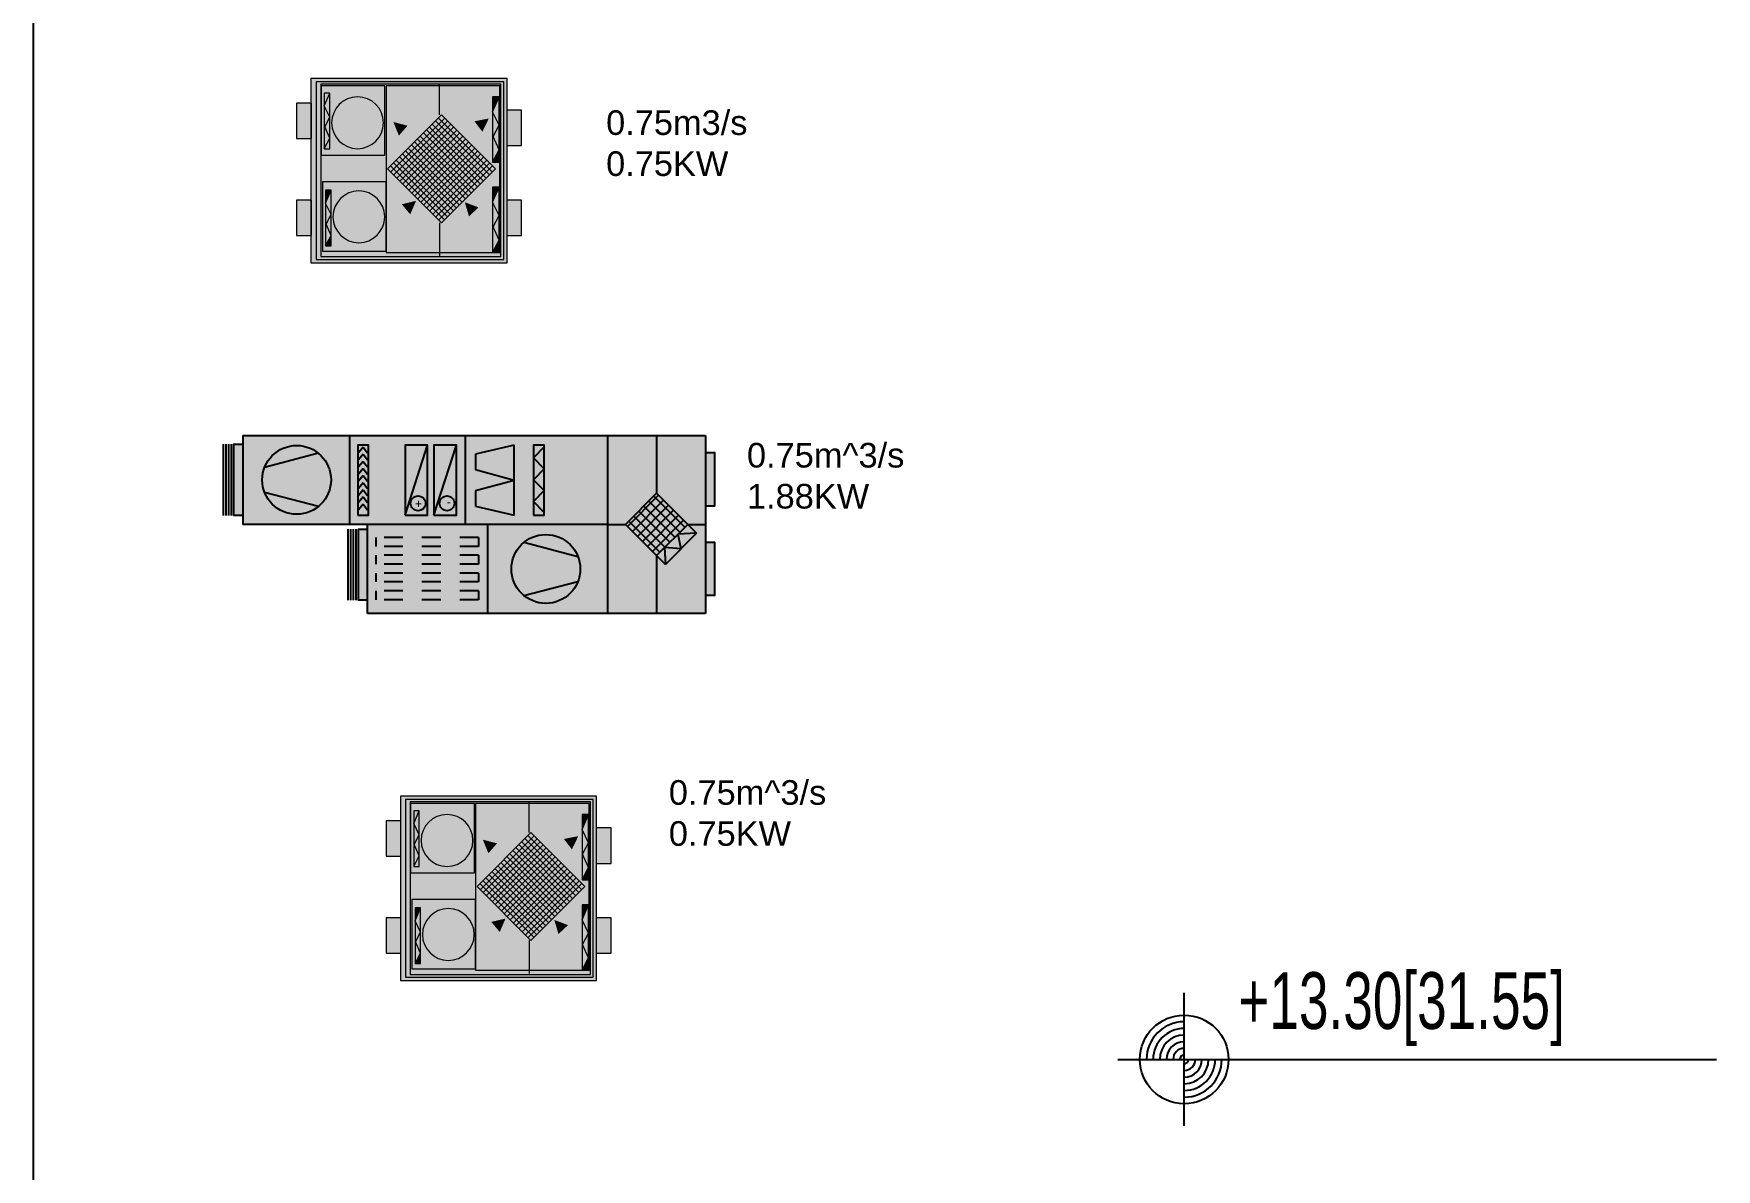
# Model space of a CAD drawing. Header units: metres. Extents: x -11 to 85, y -301 to 135.
# Drawn here: x 13.97 to 22.87, y 95.33 to 101.33 of the extents above; entities that cross this region are included whole.
import ezdxf

# ---------------------------------------------------------------- set-up
doc = ezdxf.new("R2010")
doc.units = ezdxf.units.M
doc.header["$LTSCALE"] = 0.036
doc.linetypes.add('HIDDEN', pattern=[0.375, 0.25, -0.125])
for name, color, linetype in [('aera epist text', 10, 'Continuous'), ('arxitek doma', 252, 'Continuous'), ('fan klimatistikes', 160, 'Continuous'), ('fan klimatistiki exartimata', 170, 'Continuous'), ('HLEK_FL001_SYMBOLS', 230, 'Continuous'), ('SYMBOLA', 160, 'Continuous')]:
    doc.layers.add(name, color=color, linetype=linetype)
for name, color, linetype, lineweight in [('fan enallaktis', 162, 'Continuous', 0), ('fan enallaktis hatch', 141, 'Continuous', 0), ('fan klimatistikes_hatch', 121, 'Continuous', 0)]:
    doc.layers.add(name, color=color, linetype=linetype, lineweight=lineweight)
doc.styles.add('CE5W', font='WGSIMPL.SHX')
doc.styles.add('comu-c', font='ugcompl.shx', dxfattribs={"width": 0.7})
doc.styles.add('COMU-N', font='arial.ttf')

# ---------------------------------------------------------------- blocks, each defined once
blk = doc.blocks.new('gY1_a36')
at = {"layer": 'SYMBOLA', "color": 0}
blk.add_solid([(0.15, 0.075), (0.15, -0.075), (0, 0)], dxfattribs=at)
blk = doc.blocks.new('gY1_a40')
at = {"layer": 'SYMBOLA'}
for points in [[(0.15, 0.075), (0.15, -0.075), (0, 0)], [(0.01, 0), (0.31, 0.075), (0.285, 0)], [(0.31, -0.075), (0.285, 0), (0.01, 0)]]:
    blk.add_solid(points, dxfattribs=at)
blk = doc.blocks.new('fan enallaktis')
at = {"layer": 'fan enallaktis hatch'}
for points in [[(-1.288, 0.064), (-0.061, 0.064), (-0.061, 1.216), (-1.288, 1.216), (-1.288, 1.045), (-1.284, 1.045), (-1.284, 0.824), (-1.288, 0.824)], [(-1.288, 0.439), (-1.284, 0.439), (-1.284, 0.218), (-1.288, 0.218), (-1.288, 0.064), (-0.061, 0.064), (-0.061, 1.216), (-1.288, 1.216)], [(-1.288, 0.064), (-0.061, 0.064), (-0.061, 0.824), (-0.063, 0.824), (-0.063, 1.045), (-0.061, 1.045), (-0.061, 1.216), (-1.288, 1.216)], [(-1.288, 0.064), (-0.061, 0.064), (-0.061, 0.263), (-0.063, 0.263), (-0.063, 0.484), (-0.061, 0.484), (-0.061, 1.216), (-1.288, 1.216)], [(-1.288, 0.064), (-0.061, 0.064), (-0.061, 0.824), (-0.063, 0.824), (-0.063, 1.045), (-0.061, 1.045), (-0.061, 1.216), (-1.288, 1.216)], [(-1.288, 0.064), (-0.061, 0.064), (-0.061, 1.216), (-1.288, 1.216), (-1.288, 1.045), (-1.284, 1.045), (-1.284, 0.824), (-1.288, 0.824)], [(-1.196, 0.843), (-1.162, 0.914), (-1.193, 0.974), (-1.162, 1.046), (-1.196, 1.111)], [(-1.162, 1.046), (-1.162, 1.111), (-1.196, 1.111)], [(-0.826, 0.929, 1), (-1.15, 0.929, 1)], [(-0.151, 0.837), (-0.111, 0.92), (-0.148, 0.991), (-0.111, 1.075), (-0.15, 1.151), (-0.151, 1.151)], [(-0.111, 1.075), (-0.111, 1.151), (-0.15, 1.151)], [(-0.111, 1.075), (-0.148, 0.991), (-0.111, 0.92)], [(-1.288, 1.045), (-1.377, 1.045), (-1.377, 0.824), (-1.288, 0.824)], [(-1.193, 0.974), (-1.162, 0.914), (-1.162, 1.046)], [(-0.061, 0.824), (0.03, 0.824), (0.03, 1.045), (-0.061, 1.045)], [(-1.162, 0.914), (-1.196, 0.843), (-1.162, 0.763)], [(-1.196, 0.763), (-1.162, 0.763), (-1.196, 0.843)], [(-0.111, 0.92), (-0.151, 0.837), (-0.111, 0.743)], [(-0.151, 0.837), (-0.151, 0.743), (-0.111, 0.743)], [(-0.151, 0.272), (-0.111, 0.356), (-0.148, 0.426), (-0.111, 0.51), (-0.151, 0.587)], [(-0.111, 0.587), (-0.151, 0.587), (-0.111, 0.51)], [(-1.288, 0.439), (-1.377, 0.439), (-1.377, 0.218), (-1.288, 0.218)], [(-0.111, 0.51), (-0.148, 0.426), (-0.111, 0.356)], [(-0.061, 0.263), (0.03, 0.263), (0.03, 0.484), (-0.061, 0.484)], [(-0.111, 0.178), (-0.111, 0.356), (-0.151, 0.272)], [(-0.151, 0.178), (-0.111, 0.178), (-0.151, 0.272)]]:
    blk.add_hatch(color=256, dxfattribs=at).paths.add_polyline_path(points)
h = blk.add_hatch(color=256, dxfattribs=at)
h.paths.add_polyline_path([(-1.288, 1.045), (-1.284, 1.045), (-1.284, 0.824), (-1.288, 0.824), (-1.288, 0.439), (-1.284, 0.439), (-1.284, 0.218), (-1.288, 0.218), (-1.288, 0.064), (-0.061, 0.064), (-0.061, 0.263), (-0.063, 0.263), (-0.063, 0.484), (-0.061, 0.484), (-0.061, 0.824), (-0.063, 0.824), (-0.063, 1.045), (-0.061, 1.045), (-0.061, 1.216), (-1.288, 1.216)])
h.paths.add_polyline_path([(-1.255, 0.085), (-0.082, 0.085), (-0.082, 1.196), (-1.255, 1.196)], flags=16)
h.paths.add_polyline_path([(-1.226, 1.178), (-0.099, 1.178), (-0.099, 0.1), (-1.226, 0.1)], flags=0)
h.paths.add_polyline_path([(-1.216, 1.143), (-0.817, 1.143), (-0.817, 1.151), (-0.151, 1.151), (-0.151, 1.152), (-0.106, 1.152), (-0.106, 0.109), (-0.817, 0.109), (-0.817, 0.71), (-1.216, 0.71)], flags=0)
h.paths.add_polyline_path([(-1.196, 1.111), (-1.162, 1.111), (-1.162, 0.763), (-1.196, 0.763)], flags=0)
h.paths.add_polyline_path([(-0.826, 0.929, -1), (-1.15, 0.929, -1)], flags=0)
h.paths.add_polyline_path([(-1.082, 1.051), (-0.838, 0.929), (-1.082, 0.807)], flags=0)
h.paths.add_polyline_path([(-1.224, 0.543), (-0.825, 0.543), (-0.825, 0.11), (-1.224, 0.11)], flags=0)
h.paths.add_polyline_path([(-1.204, 0.503), (-1.17, 0.503), (-1.17, 0.155), (-1.204, 0.155)], flags=0)
h.paths.add_polyline_path([(-0.834, 0.341, -1), (-1.158, 0.341, -1)], flags=0)
h.paths.add_polyline_path([(-0.471, 0.966), (-0.134, 0.629), (-0.471, 0.292), (-0.808, 0.629)], flags=0)
h.paths.add_polyline_path([(-0.77, 0.63), (-0.47, 0.929), (-0.171, 0.63), (-0.47, 0.331)], flags=0)
h.paths.add_polyline_path([(-0.734, 0.631), (-0.47, 0.894), (-0.207, 0.631), (-0.47, 0.368)], flags=0)
h.paths.add_polyline_path([(-0.695, 0.632), (-0.47, 0.857), (-0.245, 0.632), (-0.47, 0.407)], flags=0)
h.paths.add_polyline_path([(-0.657, 0.631), (-0.47, 0.817), (-0.284, 0.631), (-0.47, 0.444)], flags=0)
h.paths.add_polyline_path([(-0.62, 0.631), (-0.47, 0.781), (-0.32, 0.631), (-0.47, 0.481)], flags=0)
h.paths.add_polyline_path([(-0.584, 0.631), (-0.47, 0.744), (-0.357, 0.631), (-0.47, 0.518)], flags=0)
h.paths.add_polyline_path([(-0.545, 0.632), (-0.47, 0.707), (-0.395, 0.632), (-0.47, 0.557)], flags=0)
h.paths.add_polyline_path([(-0.507, 0.631), (-0.47, 0.668), (-0.434, 0.631), (-0.47, 0.594)], flags=0)
h.paths.add_polyline_path([(-0.902, 0.463), (-0.902, 0.218), (-1.146, 0.341)], flags=0)
h.paths.add_polyline_path([(-0.151, 0.587), (-0.111, 0.587), (-0.111, 0.178), (-0.151, 0.178)], flags=0)
h = blk.add_hatch(color=256, dxfattribs=at)
h.paths.add_polyline_path([(-1.216, 0.71), (-1.216, 1.143), (-0.817, 1.143), (-0.817, 1.151), (-0.151, 1.151), (-0.151, 1.152), (-0.111, 1.152), (-0.111, 1.151), (-0.106, 1.151), (-0.106, 0.109), (-0.483, 0.109), (-0.483, 0.1), (-0.099, 0.1), (-0.099, 1.178), (-1.226, 1.178), (-1.226, 0.1), (-0.483, 0.1), (-0.483, 0.109), (-0.817, 0.109), (-0.817, 0.71)])
h.paths.add_polyline_path([(-0.825, 0.543), (-0.825, 0.11), (-1.224, 0.11), (-1.224, 0.543)], flags=16)
h.paths.add_polyline_path([(-1.17, 0.503), (-1.17, 0.155), (-1.204, 0.155), (-1.204, 0.503)], flags=0)
h.paths.add_polyline_path([(-0.834, 0.341, -1), (-1.158, 0.341, -1)], flags=0)
h.paths.add_polyline_path([(-0.902, 0.463), (-0.902, 0.218), (-1.146, 0.341)], flags=0)
h = blk.add_hatch(color=256, dxfattribs=at)
h.paths.add_polyline_path([(-0.817, 0.109), (-0.106, 0.109), (-0.106, 1.151), (-0.817, 1.151), (-0.817, 0.71), (-0.817, 0.71)])
h.paths.add_polyline_path([(-0.826, 0.929, 1), (-1.15, 0.929, 1)])
h.paths.add_polyline_path([(-0.838, 0.929), (-1.082, 0.807), (-1.082, 1.051)], flags=16)
h.paths.add_polyline_path([(-1.162, 1.111), (-1.162, 0.763), (-1.196, 0.763), (-1.196, 1.111)])
h = blk.add_hatch(color=256, dxfattribs=at)
h.paths.add_polyline_path([(-0.817, 1.151), (-0.817, 0.71), (-0.817, 0.71), (-0.817, 0.109), (-0.106, 0.109), (-0.106, 0.743), (-0.151, 0.743), (-0.151, 1.151)])
h.paths.add_polyline_path([(-0.471, 0.966), (-0.134, 0.629), (-0.471, 0.292), (-0.808, 0.629)], flags=16)
h.paths.add_polyline_path([(-0.47, 0.929), (-0.171, 0.63), (-0.47, 0.331), (-0.77, 0.63)], flags=0)
h.paths.add_polyline_path([(-0.47, 0.894), (-0.207, 0.631), (-0.47, 0.368), (-0.734, 0.631)], flags=0)
h.paths.add_polyline_path([(-0.245, 0.632), (-0.47, 0.407), (-0.695, 0.632), (-0.47, 0.857)], flags=0)
h.paths.add_polyline_path([(-0.284, 0.631), (-0.47, 0.444), (-0.657, 0.631), (-0.47, 0.817)], flags=0)
h.paths.add_polyline_path([(-0.32, 0.631), (-0.47, 0.481), (-0.62, 0.631), (-0.47, 0.781)], flags=0)
h.paths.add_polyline_path([(-0.357, 0.631), (-0.47, 0.518), (-0.584, 0.631), (-0.47, 0.744)], flags=0)
h.paths.add_polyline_path([(-0.395, 0.632), (-0.47, 0.557), (-0.545, 0.632), (-0.47, 0.707)], flags=0)
h.paths.add_polyline_path([(-0.434, 0.631), (-0.47, 0.594), (-0.507, 0.631), (-0.47, 0.668)], flags=0)
h.paths.add_polyline_path([(-0.151, 0.587), (-0.111, 0.587), (-0.111, 0.178), (-0.151, 0.178)], flags=16)
h = blk.add_hatch(color=256, dxfattribs=at)
h.paths.add_polyline_path([(-1.224, 0.11), (-0.825, 0.11), (-0.825, 0.543), (-1.224, 0.543)])
h.paths.add_polyline_path([(-0.834, 0.341, 1), (-1.158, 0.341, 1)], flags=16)
h.paths.add_polyline_path([(-1.146, 0.341), (-0.902, 0.463), (-0.902, 0.218)], flags=0)
at = {"layer": 'fan enallaktis'}
for p, q in [((-0.483, 0.966), (-0.483, 1.173)), ((-1.196, 1.111), (-1.162, 1.046)), ((-0.151, 1.152), (-0.111, 1.075)), ((-0.111, 1.075), (-0.148, 0.991)), ((-1.162, 1.046), (-1.193, 0.974)), ((-1.193, 0.974), (-1.162, 0.914)), ((-0.788, 0.612), (-0.452, 0.948)), ((-0.148, 0.991), (-0.111, 0.92)), ((-1.162, 0.914), (-1.196, 0.843)), ((-1.196, 0.843), (-1.162, 0.763)), ((-0.77, 0.594), (-0.434, 0.93)), ((-0.752, 0.576), (-0.416, 0.912)), ((-0.732, 0.556), (-0.396, 0.892)), ((-0.713, 0.538), (-0.377, 0.874)), ((-0.695, 0.519), (-0.359, 0.856)), ((-0.581, 0.855), (-0.245, 0.518)), ((-0.563, 0.873), (-0.226, 0.537)), ((-0.544, 0.891), (-0.208, 0.555)), ((-0.524, 0.911), (-0.188, 0.575)), ((-0.506, 0.93), (-0.17, 0.593)), ((-0.488, 0.947), (-0.152, 0.611)), ((-0.111, 0.92), (-0.151, 0.837)), ((-0.694, 0.741), (-0.358, 0.405)), ((-0.677, 0.501), (-0.341, 0.837)), ((-0.674, 0.761), (-0.338, 0.425)), ((-0.657, 0.481), (-0.321, 0.817)), ((-0.656, 0.78), (-0.32, 0.443)), ((-0.638, 0.463), (-0.302, 0.799)), ((-0.637, 0.798), (-0.301, 0.462)), ((-0.62, 0.444), (-0.284, 0.781)), ((-0.619, 0.816), (-0.283, 0.48)), ((-0.602, 0.426), (-0.266, 0.762)), ((-0.599, 0.836), (-0.263, 0.5)), ((-0.582, 0.406), (-0.246, 0.742)), ((-0.151, 0.837), (-0.111, 0.743)), ((-0.787, 0.648), (-0.451, 0.312)), ((-0.769, 0.666), (-0.433, 0.33)), ((-0.749, 0.686), (-0.413, 0.35)), ((-0.731, 0.705), (-0.395, 0.368)), ((-0.712, 0.723), (-0.376, 0.387)), ((-0.563, 0.388), (-0.227, 0.724)), ((-0.545, 0.369), (-0.209, 0.706)), ((-0.527, 0.351), (-0.191, 0.687)), ((-0.507, 0.331), (-0.171, 0.667)), ((-0.489, 0.313), (-0.152, 0.649)), ((-0.151, 0.587), (-0.111, 0.51)), ((-1.204, 0.503), (-1.17, 0.438)), ((-1.17, 0.438), (-1.201, 0.366)), ((-0.111, 0.51), (-0.148, 0.426)), ((-0.148, 0.426), (-0.111, 0.356)), ((-1.201, 0.366), (-1.17, 0.306)), ((-0.111, 0.356), (-0.151, 0.272)), ((-1.17, 0.306), (-1.204, 0.235)), ((-1.204, 0.235), (-1.17, 0.155)), ((-0.483, 0.292), (-0.483, 0.1)), ((-0.151, 0.272), (-0.111, 0.178))]:
    blk.add_line(p, q, dxfattribs=at)
for points in [[(-1.288, 1.216), (-0.061, 1.216), (-0.061, 0.064), (-1.288, 0.064)], [(-1.255, 1.196), (-0.082, 1.196), (-0.082, 0.085), (-1.255, 0.085)], [(-1.226, 1.178), (-0.099, 1.178), (-0.099, 0.1), (-1.226, 0.1)], [(-1.216, 1.143), (-0.817, 1.143), (-0.817, 0.71), (-1.216, 0.71)], [(-1.196, 1.111), (-1.162, 1.111), (-1.162, 0.763), (-1.196, 0.763)], [(-0.817, 1.151), (-0.106, 1.151), (-0.106, 0.109), (-0.817, 0.109)], [(-0.151, 1.152), (-0.111, 1.152), (-0.111, 0.743), (-0.151, 0.743)], [(-1.377, 1.045), (-1.284, 1.045), (-1.284, 0.824), (-1.377, 0.824)], [(-0.471, 0.292), (-0.134, 0.629), (-0.471, 0.966), (-0.808, 0.629)], [(-0.063, 1.045), (0.03, 1.045), (0.03, 0.824), (-0.063, 0.824)], [(-1.224, 0.543), (-0.825, 0.543), (-0.825, 0.11), (-1.224, 0.11)], [(-0.151, 0.587), (-0.111, 0.587), (-0.111, 0.178), (-0.151, 0.178)], [(-1.377, 0.439), (-1.284, 0.439), (-1.284, 0.218), (-1.377, 0.218)], [(-1.204, 0.503), (-1.17, 0.503), (-1.17, 0.155), (-1.204, 0.155)], [(-0.063, 0.484), (0.03, 0.484), (0.03, 0.263), (-0.063, 0.263)]]:
    blk.add_lwpolyline(points, close=True, dxfattribs=at)
for centre in [(-0.988, 0.929), (-0.996, 0.341)]:
    blk.add_circle(centre, 0.162, dxfattribs=at)
at = {"layer": 'fan enallaktis', "xscale": 1.627830749999999, "yscale": 1.627830749999999, "zscale": 1.627830749999999, "rotation": 180}
blk.add_blockref('gY1_a36', (-0.838, 0.93), dxfattribs=at)
at = {"layer": 'fan enallaktis', "color": 240}
for p, xscale, yscale, zscale, rotation in [((-0.63, 0.829), 0.5471699999999997, 0.5471699999999997, 0.5471699999999997, 139.998246099921), ((-0.325, 0.838), 0.5471699999999998, 0.5471699999999998, 0.5471699999999998, 46.90418803826589), ((-0.772, 0.336), 0.5471699999999998, 0.5471699999999998, 0.5471699999999998, 41.27729920653211), ((-0.175, 0.314), 0.5471699999999999, 0.5471699999999999, 0.5471699999999999, 142.2600130889486)]:
    blk.add_blockref('gY1_a40', p, dxfattribs=dict(at, xscale=xscale, yscale=yscale, zscale=zscale, rotation=rotation))
at = {"layer": 'fan enallaktis', "xscale": 1.627830749999999, "yscale": 1.627830749999999, "zscale": 1.627830749999999}
blk.add_blockref('gY1_a36', (-1.146, 0.34), dxfattribs=at)
blk = doc.blocks.new('ΚΚΜ-1')
at = {"layer": 'fan klimatistikes_hatch'}
for color, points in [(141, [(-0.006, -0.002), (-0.006, 0.598), (-0.846, 0.598), (-0.846, 1.198), (-3.126, 1.198), (-3.126, -0.002)]), (21, [(-3.186, 0.718), (-3.126, 0.718), (-3.126, 1.078), (-3.186, 1.078)]), (21, [(-0.786, 1.109), (-0.846, 1.109), (-0.846, 0.629), (-0.786, 0.629)]), (21, [(-3.126, 0.474), (-3.186, 0.474), (-3.186, 0.114), (-3.126, 0.114)]), (21, [(-0.006, 0.058), (0.054, 0.058), (0.054, 0.538), (-0.006, 0.538)])]:
    blk.add_hatch(color=color, dxfattribs=at).paths.add_polyline_path(points)
at = {"layer": 'fan klimatistiki exartimata', "ltscale": 0.6}
h = blk.add_hatch(dxfattribs=at)
h.set_pattern_fill('ANSI37', color=256, scale=0.015, style=0)
h.set_pattern_definition([(225, (214664.68825, 951753.29188), (0.033675960454, -0.033675960454), []), (315, (214664.68825, 951753.29188), (0.033675960454, 0.033675960454), [])])
h.paths.add_polyline_path([(-2.796, 0.388), (-3.006, 0.598), (-2.796, 0.808), (-2.586, 0.598)])
at = {"layer": 'fan klimatistikes', "ltscale": 0.6}
for p, q in [((-3.126, -0.002), (-3.126, 1.198)), ((-3.126, 1.198), (-0.846, 1.198)), ((-0.846, 1.198), (-0.846, 0.598)), ((-0.768, 0.629), (-0.768, 1.109)), ((-0.75, 0.629), (-0.75, 1.109)), ((-0.732, 0.629), (-0.732, 1.109)), ((-0.714, 0.629), (-0.714, 1.109)), ((-0.846, 0.598), (-0.006, 0.598)), ((-0.006, -0.002), (-0.006, 0.598)), ((0.072, 0.058), (0.072, 0.538)), ((0.09, 0.058), (0.09, 0.538)), ((0.108, 0.058), (0.108, 0.538)), ((0.126, 0.058), (0.126, 0.538)), ((-0.006, -0.002), (-3.126, -0.002))]:
    blk.add_line(p, q, dxfattribs=at)
for points in [[(-3.126, 0.718), (-3.186, 0.718), (-3.186, 1.078), (-3.126, 1.078)], [(-0.846, 1.109), (-0.786, 1.109), (-0.786, 0.629), (-0.846, 0.629)], [(-3.126, 0.114), (-3.186, 0.114), (-3.186, 0.474), (-3.126, 0.474)], [(-0.006, 0.538), (0.054, 0.538), (0.054, 0.058), (-0.006, 0.058)]]:
    blk.add_lwpolyline(points, dxfattribs=at)
at = {"layer": 'fan klimatistiki exartimata', "ltscale": 0.6}
for p, q in [((-2.796, 0.808), (-2.796, 1.198)), ((-2.466, -0.002), (-2.466, 1.198)), ((-1.656, 0.598), (-1.656, 1.198)), ((-3.065, 0.657), (-2.855, 0.867)), ((-3.006, 0.598), (-2.796, 0.808)), ((-2.796, 0.808), (-2.855, 0.867)), ((-2.85, 0.754), (-2.855, 0.867)), ((-2.796, 0.808), (-2.586, 0.598)), ((-2.94, 0.664), (-2.96, 0.762)), ((-2.96, 0.762), (-2.85, 0.754)), ((-3.006, 0.598), (-3.126, 0.598)), ((-3.065, 0.657), (-2.94, 0.664)), ((-3.006, 0.598), (-3.065, 0.657)), ((-2.796, 0.388), (-3.006, 0.598)), ((-2.586, 0.598), (-2.796, 0.388)), ((-2.466, 0.598), (-2.586, 0.598)), ((-2.466, 0.598), (-0.846, 0.598)), ((-1.506, -0.002), (-1.506, 0.598)), ((-0.726, -0.002), (-0.726, 0.598)), ((-2.037, 0.517), (-1.965, 0.443)), ((-1.576, 0.476), (-1.836, 0.536)), ((-1.836, 0.536), (-1.836, 0.065)), ((-1.576, 0.372), (-1.576, 0.476)), ((-1.294, 0.536), (-1.446, 0.065)), ((-1.1, 0.536), (-1.252, 0.065)), ((-0.817, 0.461), (-0.847, 0.499)), ((-0.817, 0.461), (-0.787, 0.499)), ((-2.796, -0.002), (-2.796, 0.388)), ((-2.037, 0.37), (-1.965, 0.443)), ((-2.037, 0.37), (-1.965, 0.297)), ((-1.836, 0.301), (-1.576, 0.372)), ((-0.817, 0.413), (-0.847, 0.451)), ((-0.817, 0.365), (-0.847, 0.403)), ((-0.817, 0.317), (-0.847, 0.355)), ((-0.817, 0.413), (-0.787, 0.451)), ((-0.817, 0.365), (-0.787, 0.403)), ((-0.817, 0.317), (-0.787, 0.355)), ((-2.037, 0.223), (-1.965, 0.297)), ((-1.836, 0.301), (-1.576, 0.23)), ((-1.576, 0.125), (-1.576, 0.23)), ((-0.817, 0.269), (-0.847, 0.307)), ((-0.817, 0.221), (-0.847, 0.259)), ((-0.817, 0.269), (-0.787, 0.307)), ((-0.817, 0.221), (-0.787, 0.259)), ((-2.037, 0.223), (-1.965, 0.15)), ((-2.037, 0.076), (-1.965, 0.15)), ((-1.836, 0.065), (-1.576, 0.125)), ((-0.817, 0.173), (-0.847, 0.211)), ((-0.817, 0.125), (-0.847, 0.163)), ((-0.817, 0.077), (-0.847, 0.115)), ((-0.817, 0.173), (-0.787, 0.211)), ((-0.817, 0.125), (-0.787, 0.163)), ((-0.817, 0.077), (-0.787, 0.115))]:
    blk.add_line(p, q, dxfattribs=at)
at = {"layer": 'fan klimatistiki exartimata', "linetype": 'Continuous', "ltscale": 0.6}
for p, q in [((-1.902, 1.077), (-2.265, 0.982)), ((-1.902, 0.718), (-2.265, 0.814)), ((-0.516, 0.477), (-0.153, 0.382)), ((-0.516, 0.118), (-0.153, 0.214))]:
    blk.add_line(p, q, dxfattribs=at)
at = {"layer": 'fan klimatistiki exartimata', "linetype": 'HIDDEN', "ltscale": 0.6}
for p, q in [((-1.596, 1.046), (-1.596, 1.106)), ((-1.596, 1.106), (-0.906, 1.106)), ((-1.596, 1.046), (-0.906, 1.046)), ((-0.906, 1.106), (-0.906, 1.046)), ((-1.596, 0.926), (-1.596, 0.986)), ((-1.596, 0.986), (-0.906, 0.986)), ((-1.596, 0.926), (-0.906, 0.926)), ((-0.906, 0.986), (-0.906, 0.926)), ((-1.596, 0.806), (-1.596, 0.866)), ((-1.596, 0.866), (-0.906, 0.866)), ((-1.596, 0.806), (-0.906, 0.806)), ((-0.906, 0.866), (-0.906, 0.806)), ((-1.596, 0.686), (-1.596, 0.746)), ((-1.596, 0.746), (-0.906, 0.746)), ((-1.596, 0.686), (-0.906, 0.686)), ((-0.906, 0.746), (-0.906, 0.686))]:
    blk.add_line(p, q, dxfattribs=at)
at = {"layer": 'fan klimatistiki exartimata', "ltscale": 0.6}
for points in [[(-1.965, 0.536), (-2.037, 0.536), (-2.037, 0.065), (-1.965, 0.065)], [(-1.294, 0.536), (-1.446, 0.536), (-1.446, 0.065), (-1.294, 0.065)], [(-1.1, 0.536), (-1.252, 0.536), (-1.252, 0.065), (-1.1, 0.065)], [(-0.781, 0.536), (-0.853, 0.536), (-0.853, 0.065), (-0.781, 0.065)]]:
    blk.add_lwpolyline(points, close=True, dxfattribs=at)
at = {"layer": 'fan klimatistiki exartimata', "linetype": 'Continuous', "ltscale": 0.6}
for centre in [(-2.049, 0.898), (-0.369, 0.298)]:
    blk.add_circle(centre, 0.232, dxfattribs=at)
at = {"layer": 'fan klimatistiki exartimata', "ltscale": 0.6}
for centre in [(-1.383, 0.456), (-1.188, 0.456)]:
    blk.add_circle(centre, 0.0501, dxfattribs=at)
at = {"layer": 'fan klimatistiki exartimata', "ltscale": 0.6, "style": 'CE5W'}
for s, p in [('-', (-1.408, 0.43)), ('+', (-1.214, 0.43))]:
    blk.add_text(s, height=0.06, dxfattribs=at).set_placement(p)

msp = doc.modelspace()

# ---------------------------------------------------------------- linework, layer by layer
at = {"layer": 'arxitek doma'}
for p, q in [((13.9737, 89.8382), (13.9737, 120.0382)), ((20.0549, 95.5608, 3), (20.0549, 96.2634, 3)), ((19.7036, 95.9121, 3), (22.8677, 95.9121, 3))]:
    msp.add_line(p, q, dxfattribs=at)
msp.add_circle((20.0549, 95.9121, 3), 0.2342, dxfattribs=at)
for radius, start, end in [(0.1991, 90, 180), (0.1639, 90, 180), (0.1288, 90, 180), (0.0937, 90, 180), (0.0585, 90, 180), (0.0234, 90, 180), (0.0937, 270, 0), (0.1288, 270, 0), (0.1639, 270, 0), (0.1991, 270, 0), (0.0585, 270, 0), (0.0234, 270, 0)]:
    msp.add_arc((20.0549, 95.9121, 3), radius, start, end, dxfattribs=at)

# ---------------------------------------------------------------- block references
at = {"layer": 'aera epist text', "xscale": 0.784000000002834, "yscale": 0.7839999999885947, "zscale": 0.7839999999999999, "rotation": 180}
msp.add_blockref('ΚΚΜ-1', (15.0743, 99.2075), dxfattribs=at)
at = {"layer": 'fan enallaktis', "xscale": -0.8449999999938882, "yscale": 0.845000000030268, "zscale": 0.8450000000000001, "rotation": 180}
for p in [(16.5273, 101.1487), (17.0003, 97.3571)]:
    msp.add_blockref('fan enallaktis', p, dxfattribs=at)

# ---------------------------------------------------------------- texts
at = {"layer": 'arxitek doma', "style": 'comu-c', "width": 0.7}
msp.add_attdef('+13.30[31.55]', (20.3415, 96.0731, 3), '±0.00', height=0.3, dxfattribs=at)
at = {"layer": 'HLEK_FL001_SYMBOLS', "char_height": 0.13, "attachment_point": 1, "style": 'COMU-N'}
for s, width, insert in [('0.75m3/s\\P0.75KW', 2.326212, (16.9995, 100.9264)), ('0.75m^ 3/s\\P1.88KW', 1.970637, (17.7439, 99.1693)), ('0.75m^ 3/s\\P0.75KW', 1.989406, (17.331, 97.3875))]:
    msp.add_mtext_dynamic_manual_height_columns(s, width=width, gutter_width=0.65, heights=[0], dxfattribs=dict(at, insert=insert))

doc.saveas('drawing.dxf')
